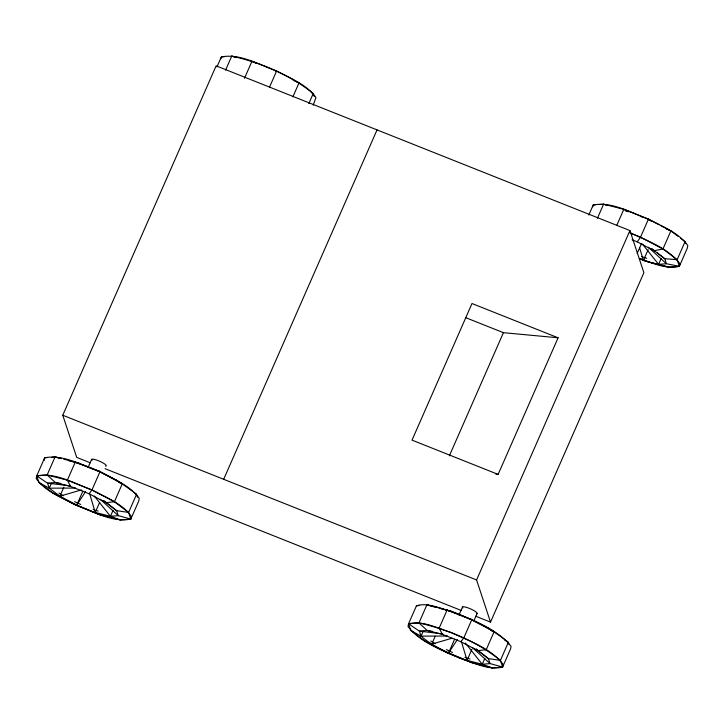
<?xml version="1.0" encoding="UTF-8"?>
<svg xmlns="http://www.w3.org/2000/svg" width="724" height="724" viewBox="0 0 724 724"><rect width="100%" height="100%" fill="white"/><g stroke="black" fill="none" stroke-linecap="round" stroke-linejoin="round"><path stroke-width="1.09" d="M44.128 460.491L44.644 457.812C63.278 454.147 81.821 465.36 99.079 470.989C112.826 479.08 129.696 484.881 139.252 498.356L138.737 501.035L130.809 519.099C111.967 522.819 92.862 511.234 75.558 504.99C61.802 497.614 45.54 491.696 36.2 478.546L36.725 475.867L44.644 457.812L46.725 457.631M220.992 58.735L221.336 56.952C240.187 53.223 259.292 64.816 276.586 71.052C290.351 78.436 306.614 84.346 315.945 97.505L313.221 105.197M592.847 206.811L593.191 205.028C612.033 201.299 631.138 212.883 648.442 219.128C662.198 226.503 678.46 232.422 687.8 245.572L687.275 248.26L679.356 266.314C665.899 269.726 652.125 262.667 639.301 258.866M90.355 462.826L76.708 457.387L62.762 415.241L216.132 65.839L629.943 230.567L643.889 272.713L490.519 622.115L475.813 616.26M216.938 66.979L221.336 56.952L224.458 56.689M225.58 70.138L231.743 56.092C261.011 62.762 289.736 74.581 313.23 93.532L314.171 96.383M100.184 514.791L75.558 504.99L53.133 493.18L38.924 482.519L36.725 475.867C55.567 472.139 74.672 483.732 91.966 489.967C105.731 497.343 121.994 503.261 131.334 516.411L130.809 519.099L120.401 519.959L100.184 514.791L76.753 505.062L59.911 496.184L49.232 488.175L51.404 483.234M53.133 493.18L59.911 496.184L63.839 487.225M244.477 78.31L251.97 61.25L255.916 63.151M88.111 467.396L91.658 459.315M75.558 504.99L76.753 505.062L82.889 491.089M269.545 87.106L276.586 71.052L275.392 70.988M120.401 519.959L110.437 516.293L95.242 512.42L99.622 502.456M292.849 96.916L299.012 82.871L293.202 80.292M94.247 495.976L110.437 516.293L113.044 510.348M308.822 103.559L313.23 93.532L311.356 92.5M223.68 479.288L377.041 129.895M449.36 455.839L503.424 332.678L558.086 337.782L498.121 474.401L495.886 474.193M416.463 605.762L408.535 623.817L408.01 626.495C420.626 642.812 441.74 649.754 459.831 658.288C473.451 662.388 488.148 670.75 502.619 667.048L510.547 648.994L511.072 646.306C496.492 628.486 473.007 620.323 452.4 611.572C440.726 609.038 428.481 602.115 416.463 605.762L419.585 605.499M588.784 215.055L593.191 205.028L595.273 204.856M508.972 644.242L508.348 642.342C484.944 623.219 456.165 611.454 426.861 604.902L418.943 622.957L408.535 623.817L410.734 630.468L424.952 641.129L447.369 652.948L471.994 662.75L492.211 667.908L502.619 667.048L503.144 664.37C490.528 648.052 469.414 641.111 451.324 632.586C437.703 628.477 423.006 620.115 408.535 623.817L419.395 631.129L442.925 633.962M597.436 218.214L603.599 204.168L623.817 209.327L648.442 219.128L659.166 224.775M471.994 662.75C454.518 654.921 435.712 648.994 421.042 636.134L423.214 631.183M424.952 641.129L431.721 644.134L435.214 636.188M616.776 225.381L623.817 209.327L628.758 211.698L625.5 210.874M458.989 615.029L462.536 606.938M490.519 622.115L476.573 579.96L629.943 230.567M447.369 652.948L448.563 653.012L454.699 639.039M648.442 219.128L640.514 237.182L637.247 241.852L632.106 239.807M473.958 620.685L477.062 613.617M637.156 253.509L641.591 243.4M492.211 667.908L482.247 664.252L467.061 660.369L471.867 649.41M630.133 232.739C647.564 240.983 667.79 247.87 679.872 263.636L679.356 266.314L668.949 267.174L643.41 260.495L648.161 249.68M465.36 643.048L482.247 664.252L484.863 658.306M642.414 244.051L658.605 264.378L661.148 258.568M680.632 238.268L685.076 241.608L677.157 259.663L679.356 266.314L666.415 263.726L658.605 264.378M76.753 505.062L85.568 491.605M448.563 653.012L457.378 639.564M110.437 516.293L118.256 515.651L130.809 519.099L128.61 512.447L114.392 501.777L91.966 489.967L67.35 480.166L47.123 475.007L36.725 475.867L47.576 483.18L55.395 482.537L70.581 486.41L89.079 493.768L91.966 489.967L99.894 471.912L99.079 470.989M447.568 636.025L421.042 636.134L419.395 631.129L427.205 630.486L442.4 634.36L460.889 641.726L463.785 637.916L471.713 619.862L470.89 618.939M59.911 496.184L81.45 489.904M431.721 644.134L452.192 638.17M599.436 204.512L603.599 204.168L606.585 205.263M51.929 457.206L55.051 456.944L61.44 458.582M482.247 664.252L490.067 663.6L502.619 667.048L500.42 660.397C476.926 641.446 448.201 629.627 418.943 622.957L427.205 630.486L432.626 631.4M38.924 482.519L49.232 488.175L75.758 488.066M69.993 485.867L47.576 483.18L49.232 488.175M60.816 483.451L55.395 482.537L47.123 475.007L55.051 456.944L61.259 458.627M639.6 258.667L648.722 262.016L668.949 267.174M63.567 459.125C88.038 465.306 112.039 475.559 132.094 491.053M68.653 460.573L80.59 463.622M439.377 608.25L452.4 611.572M426.861 604.902L435.142 607.137M646.713 258.323L641.591 256.586M96.093 510.483L98.174 511.099M469.985 659.057L464.862 657.32M231.743 56.092L235.734 57.558M93.052 509.37L95.079 510.112M641.084 216.612L643.138 217.426M630.251 233.101L640.514 237.182L662.94 249.002L677.157 259.663L664.768 258.73L651.519 248.631M640.514 258.749L648.722 262.016M558.086 337.782L471.994 303.519L412.028 440.129L498.121 474.401M465.632 317.637L503.424 332.678M62.762 415.241L476.573 579.96M105.061 468.681L461.107 610.404M452.536 652.414L446.437 649.609M80.717 504.456L74.626 501.66M666.026 228.793L670.867 230.938L677.972 236.277M661.112 225.807L670.867 230.938L662.94 249.002L654.089 250.721L637.247 241.852M647.247 219.064L651.211 221.155M460.889 641.726L477.731 650.595L488.41 658.605L500.42 660.397L508.348 642.342L504.737 639.971M107.695 476.021L99.894 471.912L75.278 462.111L67.35 480.166L70.581 486.41M109.65 477.044L122.32 483.723L114.392 501.777L105.921 502.646L89.079 493.768M410.734 630.468L421.042 636.134M435.205 643.699L430.762 640.984M61.64 494.745L63.395 495.741M134.727 493.198L136.537 494.383L137.479 497.234M58.952 493.035L60.762 494.248M487.741 627.817L492.184 631.147M133.868 492.383L136.537 494.383L128.61 512.447L116.6 510.655L103.351 500.556M115.921 479.858L120.374 483.198M652.596 249.128L655.202 251.192M656.949 252.558L664.768 258.73L666.415 263.726L648.378 247.3M476.247 649.003L488.41 658.605L490.067 663.6L472.844 647.926M104.428 501.053L116.6 510.655L118.256 515.651L100.211 499.225M476.021 649.211L477.731 650.595L486.202 649.736L494.13 631.681L471.713 619.862L447.088 610.061L439.16 628.124L442.4 634.36M685.076 241.608L685.709 243.508M639.591 247.771L643.41 260.495M461.324 641.283L467.061 660.369M89.514 493.325L95.242 512.42M462.871 607.97A8.018 1.575 23.7 0 1 470.102 608.694A8.018 1.575 23.7 0 1 476.483 613.798M92.002 460.337A8.018 1.575 23.7 0 1 99.233 461.061A8.018 1.575 23.7 0 1 105.614 466.175"/></g></svg>
